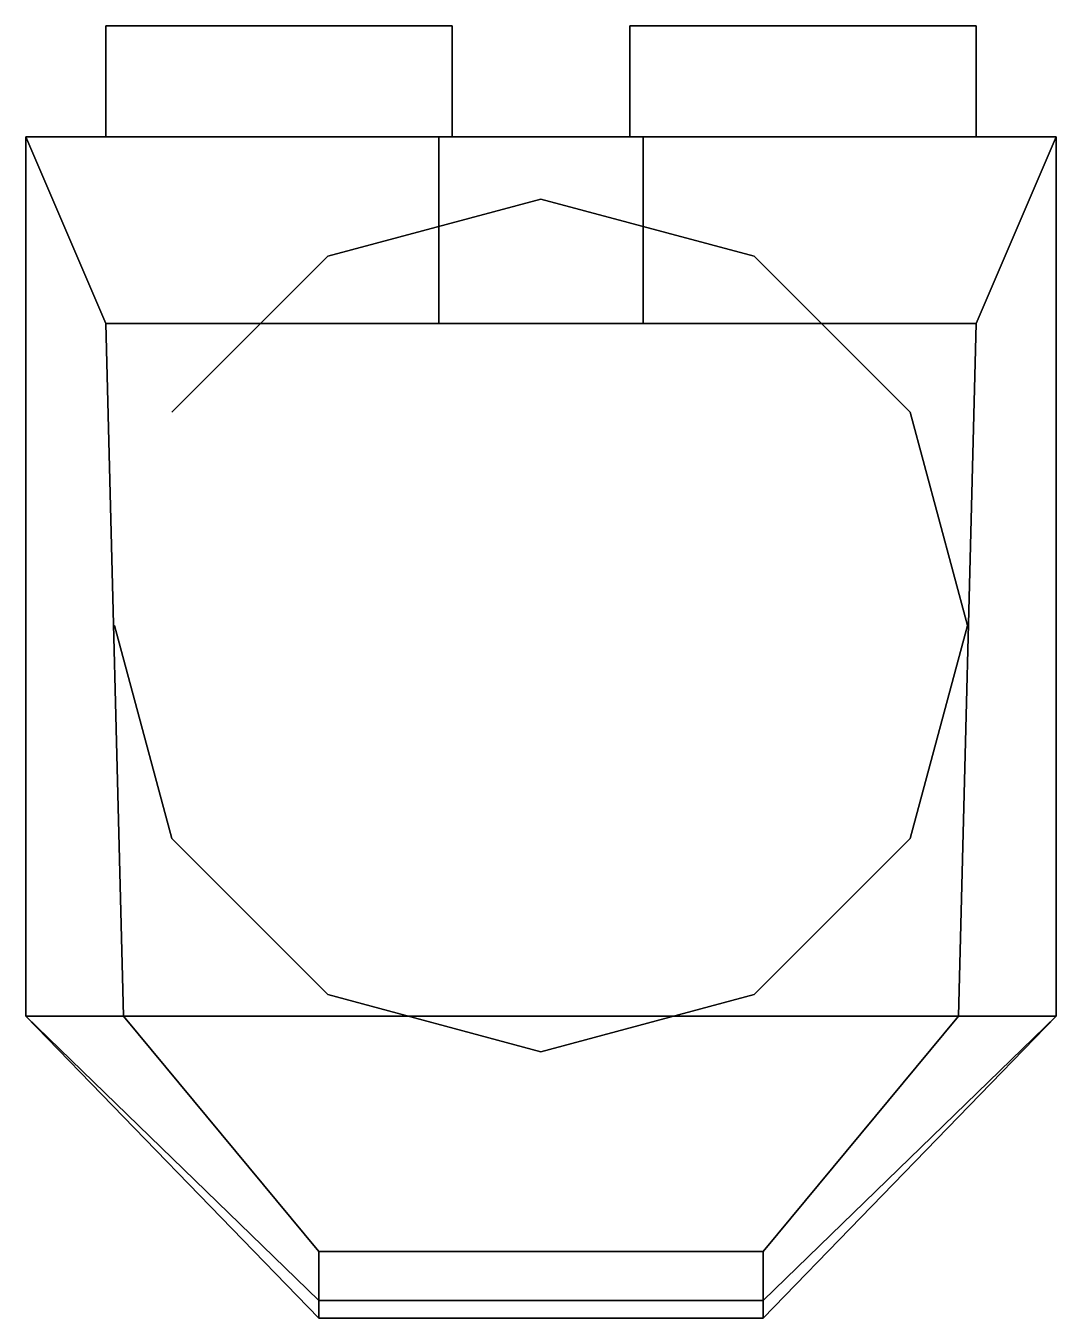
# Model space of a CAD drawing. Extents: x -1.16 to 1.16, y -1.56 to 1.35.
import ezdxf

# ---------------------------------------------------------------- set-up
doc = ezdxf.new("R2010")
doc.units = 0
doc.layers.add('TURRET', color=2, linetype='CONTINUOUS')

msp = doc.modelspace()

# ---------------------------------------------------------------- linework, layer by layer
at = {"layer": 'TURRET'}
for points in [[(-0.98, 1.35, 0.5), (-0.98, 1.35, 0.15), (-0.98, 1.1, 0.15), (-0.98, 1.1, 0.5)], [(-0.2, 1.35, 0.5), (-0.2, 1.35, 0.15), (-0.98, 1.35, 0.15), (-0.98, 1.35, 0.5)], [(-0.98, 1.1, 0.15), (-0.98, 1.35, 0.15), (-0.2, 1.35, 0.15), (-0.2, 1.1, 0.15)], [(-0.2, 1.1, 0.5), (-0.2, 1.35, 0.5), (-0.98, 1.35, 0.5), (-0.98, 1.1, 0.5)], [(-0.2, 1.1, 0.15), (-0.2, 1.35, 0.15), (-0.2, 1.35, 0.5), (-0.2, 1.1, 0.5)], [(0.98, 1.1, 0.5), (0.98, 1.35, 0.5), (0.2, 1.35, 0.5), (0.2, 1.1, 0.5)], [(0.2, 1.35, 0.5), (0.2, 1.35, 0.15), (0.2, 1.1, 0.15), (0.2, 1.1, 0.5)], [(0.98, 1.35, 0.5), (0.98, 1.35, 0.15), (0.2, 1.35, 0.15), (0.2, 1.35, 0.5)], [(0.2, 1.1, 0.15), (0.2, 1.35, 0.15), (0.98, 1.35, 0.15), (0.98, 1.1, 0.15)], [(0.98, 1.1, 0.15), (0.98, 1.35, 0.15), (0.98, 1.35, 0.5), (0.98, 1.1, 0.5)], [(-1.16, 1.1, 0.85), (-1.16, 1.1, 0.35), (-1.16, -0.88, 0.35), (-1.16, -0.88, 0.85)], [(1.16, 1.1, 0.85), (1.16, 1.1, 0.35), (-1.16, 1.1, 0.35), (-1.16, 1.1, 0.85)], [(-1.16, -0.88, 0.35), (-1.16, 1.1, 0.35), (1.16, 1.1, 0.35), (1.16, -0.88, 0.35)], [(-0.98, 0.68, 1.51), (-1.16, 1.1, 0.85), (-1.16, -0.88, 0.85), (-0.94, -0.88, 1.96)], [(-0.23, 0.68, 1.51), (-0.23, 1.1, 0.85), (-1.16, 1.1, 0.85), (-0.98, 0.68, 1.51)], [(-0.98, 1.1, 0.35), (-0.98, 1.1, 0.15), (-0.2, 1.1, 0.15), (-0.2, 1.1, 0.35)], [(0.23, 0.68, 0.85), (0.23, 1.1, 0.85), (-0.23, 1.1, 0.85), (-0.23, 0.68, 0.85)], [(-0.23, 0.68, 0.85), (-0.23, 1.1, 0.85), (-0.23, 0.68, 1.51)], [(0.2, 1.1, 0.35), (0.2, 1.1, 0.15), (0.98, 1.1, 0.15), (0.98, 1.1, 0.35)], [(0.98, 0.68, 1.51), (1.16, 1.1, 0.85), (0.23, 1.1, 0.85), (0.23, 0.68, 1.51)], [(0.23, 0.68, 1.51), (0.23, 0.68, 1.51), (0.23, 1.1, 0.85), (0.23, 0.68, 0.85)], [(1.16, -0.88, 0.85), (1.16, 1.1, 0.85), (0.98, 0.68, 1.51), (0.94, -0.88, 1.96)], [(1.16, -0.88, 0.35), (1.16, 1.1, 0.35), (1.16, 1.1, 0.85), (1.16, -0.88, 0.85)], [(0.94, -0.88, 1.96), (0.98, 0.68, 1.51), (-0.98, 0.68, 1.51), (-0.94, -0.88, 1.96)], [(0.23, 0.68, 1.51), (0.23, 0.68, 0.85), (-0.23, 0.68, 0.85), (-0.23, 0.68, 1.51)], [(-1.16, -0.88, 0.85), (-1.16, -0.88, 0.35), (-0.5, -1.56, 0.35), (-0.5, -1.52, 0.85)], [(-0.5, -1.56, 0.35), (-1.16, -0.88, 0.35), (1.16, -0.88, 0.35), (0.5, -1.56, 0.35)], [(-1.16, -0.88, 0.85), (-0.5, -1.52, 0.85), (-0.5, -1.41, 1.68), (-0.94, -0.88, 1.96)], [(-0.94, -0.88, 1.96), (-0.5, -1.41, 1.68), (0.5, -1.41, 1.68), (0.94, -0.88, 1.96)], [(0.5, -1.56, 0.35), (1.16, -0.88, 0.35), (1.16, -0.88, 0.85), (0.5, -1.52, 0.85)], [(0.5, -1.41, 1.68), (0.5, -1.52, 0.85), (1.16, -0.88, 0.85), (0.94, -0.88, 1.96)], [(-0.5, -1.41, 1.68), (-0.5, -1.52, 0.85), (0.5, -1.52, 0.85), (0.5, -1.41, 1.68)], [(-0.5, -1.52, 0.85), (-0.5, -1.56, 0.35), (0.5, -1.56, 0.35), (0.5, -1.52, 0.85)]]:
    msp.add_3dface(points, dxfattribs=at)

# ---------------------------------------------------------------- meshes
mesh = msp.add_polymesh((2, 12), dxfattribs=dict(at, n_close=True))
for k, corner in enumerate([(-0.96, 0), (-0.8314, -0.48), (-0.48, -0.8314), (0, -0.96), (0.48, -0.8314), (0.8314, -0.48), (0.96, 0), (0.8314, 0.48), (0.48, 0.8314), (0, 0.96), (-0.48, 0.8314), (-0.8314, 0.48), (-0.96, 0, 0.35), (-0.8314, -0.48, 0.35), (-0.48, -0.8314, 0.35), (0, -0.96, 0.35), (0.48, -0.8314, 0.35), (0.8314, -0.48, 0.35), (0.96, 0, 0.35), (0.8314, 0.48, 0.35), (0.48, 0.8314, 0.35), (0, 0.96, 0.35), (-0.48, 0.8314, 0.35), (-0.8314, 0.48, 0.35)]):
    mesh.set_mesh_vertex(divmod(k, 12), corner)

doc.saveas('drawing.dxf')
